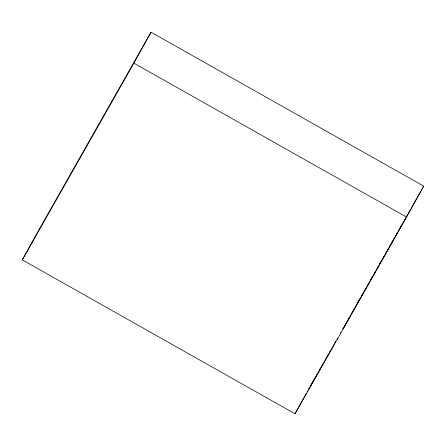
<?xml version="1.0" encoding="UTF-8"?>
<svg xmlns="http://www.w3.org/2000/svg" width="446" height="446" viewBox="0 0 446 446"><rect width="100%" height="100%" fill="white"/><g stroke="black" fill="none" stroke-linecap="round" stroke-linejoin="round"><path stroke-width="0.67" d="M316.738 374.913L317.011 374.395M323.172 363.529L323.422 363.072M22.3 259.884L39.399 228.915L150.993 32.201L423.7 186.116L406.601 217.085L295.007 413.799L22.3 259.884L133.9 63.17L150.993 32.201M295.007 413.799L306.402 393.155M307.071 391.939L307.746 390.724M308.415 389.509L309.084 388.299M349.162 317.753L343.063 328.802L405.431 218.64M406.077 217.475L407.683 214.571L406.997 215.775M311.403 384.262L310.739 385.478L310.895 385.216M330.419 350.762L329.393 352.602M336.92 339.311L337.555 338.152L337.405 338.402M311.955 383.281L312.613 382.105M313.794 380.115L314.519 378.832M321.298 366.885L322.073 365.503M325.915 358.668L326.388 357.826M326.623 357.402L327.403 356.019M335.074 342.6L335.766 341.368M313.549 380.55L312.351 382.662M320.033 369.004L320.624 367.961M319.565 369.963L320.445 368.402M327.108 356.661L328.2 354.603M334.634 343.275L335.342 342.026M342.701 329.064L343.364 327.888M314.307 379.1L314.848 377.991M357.43 302.934L358.116 301.725M364.984 289.616L365.67 288.406M400.692 226.668L401.378 225.459M408.246 213.35L410.309 209.72M410.995 208.511L423.7 186.116M351.175 314.174L353.226 310.55M353.912 309.346L354.598 308.136M355.284 306.932L356.309 305.12M356.995 303.91L359.052 300.292M359.738 299.082L360.764 297.27M361.45 296.066L362.135 294.856M362.815 293.646L364.873 290.028M365.558 288.818L366.584 287.007M367.27 285.802L367.956 284.593M368.641 283.388L369.327 282.179M370.353 280.367L371.039 279.163M371.724 277.953L372.404 276.749M373.09 275.539L373.776 274.329M374.462 273.125L375.487 271.313M376.173 270.103L376.859 268.899M377.545 267.689L378.23 266.485M379.256 264.673L381.313 261.049M381.993 259.845L382.679 258.635M383.365 257.431L384.051 256.221M385.076 254.41L387.134 250.791M387.819 249.582L388.505 248.372M389.185 247.168L390.217 245.356M390.902 244.146L392.954 240.528M393.64 239.318L394.665 237.506M395.351 236.302L396.037 235.092M396.723 233.888L397.408 232.678M398.434 230.866L400.491 227.248M401.171 226.038L401.857 224.829M402.543 223.624L403.229 222.415M404.254 220.603L404.94 219.399M405.626 218.189L406.312 216.985M308.71 389.302L334.232 344.306M311.236 384.625L311.732 383.761M317.362 373.837L317.97 372.772M340.504 333.017L340.805 332.493M315.896 376.312L316.231 375.722M133.9 63.17L406.601 217.085"/></g></svg>
